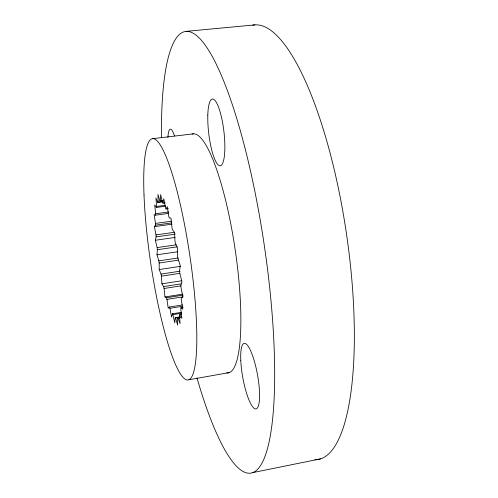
<?xml version="1.0" encoding="UTF-8"?>
<svg xmlns="http://www.w3.org/2000/svg" width="498" height="498" viewBox="0 0 498 498"><rect width="100%" height="100%" fill="white"/><g stroke="black" fill="none" stroke-linecap="round" stroke-linejoin="round"><path stroke-width="0.75" d="M165.604 206.209L156.391 207.454A59.405 9.636 81.6 0 1 156.584 206.458L155.949 197.949L157.841 202.549A59.405 9.636 81.6 0 1 158.134 202.051L157.959 194.401L159.914 200.843A59.405 9.636 81.6 0 1 160.306 200.887L160.617 194.587L162.522 202.574A59.405 9.636 81.6 0 1 162.983 203.184L165.28 202.873M183.276 295.109L166.469 297.748L164.975 296.933L164.066 288.485A59.405 9.636 81.6 0 1 163.618 286.574L161.918 283.816L161.427 276.153A59.405 9.636 81.6 0 1 161.035 274.068L159.223 269.536L159.161 263.019A59.405 9.636 81.6 0 1 158.837 260.859L157.001 254.789L157.368 249.71A59.405 9.636 81.6 0 1 157.125 247.587L155.364 240.26L156.135 236.88A59.405 9.636 81.6 0 1 155.999 234.894L154.392 226.64L155.538 225.158A59.405 9.636 81.6 0 1 155.507 223.409L154.143 214.626L155.619 215.161L168.635 213.374M179.753 316.896L175.184 317.637L174.761 322.847L172.874 314.618A59.405 9.636 81.6 0 1 172.408 313.784L181.602 312.308M162.983 203.184L163.798 198.69L165.517 207.791A59.405 9.636 81.6 0 1 166.027 208.948L168.336 208.637M172.408 313.784L171.561 317.045L169.936 308.281A59.405 9.636 81.6 0 1 169.451 307.005L182.442 304.932M166.027 208.948L167.322 206.633L168.735 216.3A59.405 9.636 81.6 0 1 169.258 217.956L170.963 218.049L171.959 227.661A59.405 9.636 81.6 0 1 172.47 229.721L174.487 232.292L174.979 241.181A59.405 9.636 81.6 0 1 175.433 243.51L177.643 248.434L177.581 255.966A59.405 9.636 81.6 0 1 177.948 258.406L180.195 265.359L179.585 270.999A59.405 9.636 81.6 0 1 179.84 273.383L181.969 281.868L180.842 285.242A59.405 9.636 81.6 0 1 180.973 287.402L182.847 296.814L181.291 297.736A59.405 9.636 81.6 0 1 181.284 299.535L182.791 309.208L180.917 307.683A59.405 9.636 81.6 0 1 180.78 309.015L181.838 318.315L179.772 314.537L181.297 314.294M169.451 307.005L168.237 308.218L166.948 299.391A59.405 9.636 81.6 0 1 166.469 297.748M252.611 472.639L320.563 458.857M188.929 379.756L229.329 372.585M172.874 314.618L181.316 313.254M175.184 317.637A59.405 9.636 81.6 0 0 175.601 317.961L180.183 317.22M175.601 317.961L177.661 325.163L177.605 318.216A59.405 9.636 81.6 0 0 177.954 317.985L180.257 317.612M177.605 318.216L179.903 317.842M169.936 308.281L182.181 306.326M180.917 307.683L183.22 307.316M166.948 299.391L183.015 296.864M181.291 297.736L182.816 297.493M164.975 296.933L182.617 294.162M163.618 286.574L181.235 283.854M164.066 288.485L180.93 285.877M161.918 283.816L181.726 280.772M161.035 274.068L180.095 271.186M161.427 276.153L179.741 273.377M159.223 269.536L180.706 266.318M158.837 260.859L178.066 258.014M159.161 263.019L178.39 260.161M157.001 254.789L177.724 251.751M157.125 247.587L176.211 244.823M157.368 249.71L177.201 246.827M156.135 236.88L175.302 234.153M155.364 240.26L175.19 237.422M155.999 234.894L174.412 232.286M155.507 223.409L171.598 221.174M155.538 225.158L171.605 222.917M154.392 226.64L172.053 224.175M155.619 215.161A59.405 9.636 81.6 0 1 155.7 213.742L168.735 211.961M159.914 200.843L162.217 200.532M160.306 200.887L162.609 200.576M158.134 202.051L162.728 201.435M157.841 202.549L162.466 201.933M156.584 206.458L165.043 205.319M152.755 138.674L193.373 133.85M186.159 31.349L254.839 24.9M156.391 207.454L154.666 204.859L155.7 213.742M177.954 317.985L180.077 323.688L179.517 315.334A59.405 9.636 81.6 0 0 179.772 314.537M192.104 134.099A120.777 24.819 81.6 0 1 235.417 251.328A120.777 24.819 81.6 0 1 226.771 372.84M316.348 459.635A219.587 61.322 81.6 0 1 314.929 459.66M252.698 25.193A219.587 61.322 81.6 0 1 346.185 231.881A219.587 61.322 81.6 0 1 317.768 459.492M161.489 137.666A223.241 46.744 81.6 0 1 223.77 81.205A223.241 46.744 81.6 0 1 273.047 414.585A223.241 46.744 81.6 0 1 197.021 378.069M167.932 137.423A26.631 4.837 82.7 0 1 174.561 135.991M144.015 195.017A121.948 19.901 81.6 0 0 186.875 379.924A121.948 19.901 81.6 0 0 179.983 203.078A121.948 19.901 81.6 0 0 144.015 195.017M240.795 360.745A33.298 7.489 79.8 0 0 256.003 408.926A33.298 7.489 79.8 0 0 253.625 358.784A33.298 7.489 79.8 0 0 240.795 360.745M207.803 115.131A33.596 7.651 83.3 0 0 219.879 165.759A33.596 7.651 83.3 0 0 221.261 116.277A33.596 7.651 83.3 0 0 207.803 115.131"/></g></svg>
